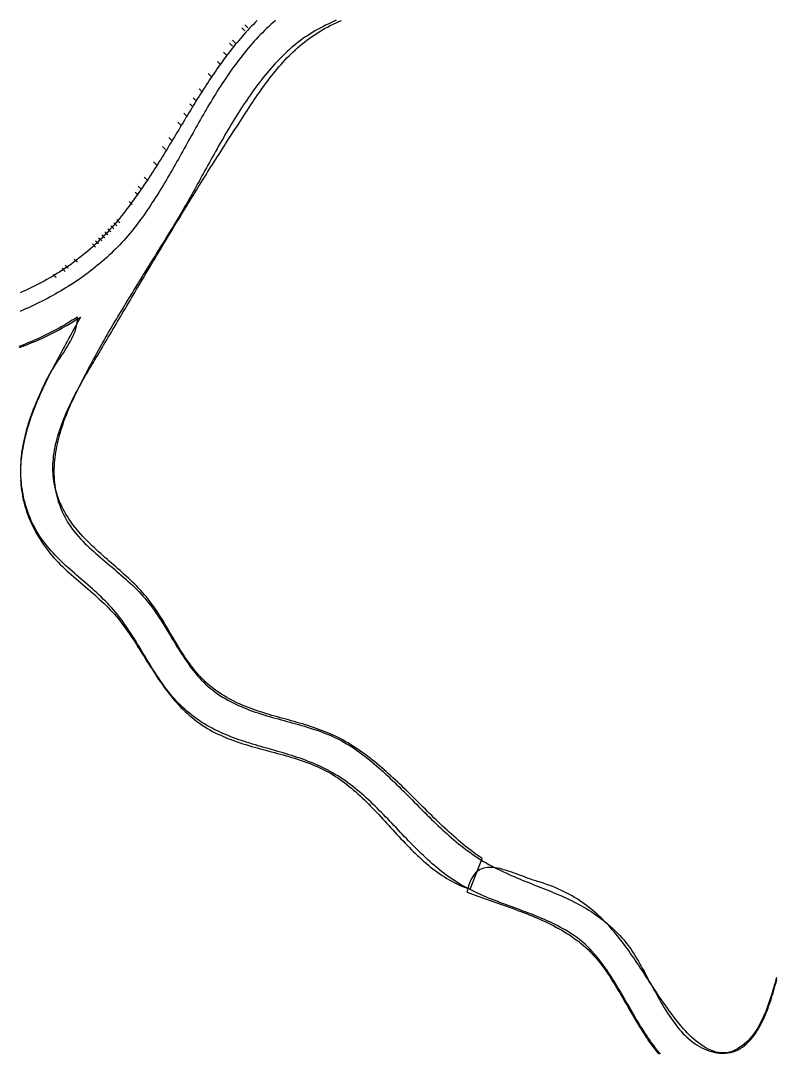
# Model space of a CAD drawing. Extents: x 0 to 2380, y 238 to 1416.
# Drawn here: x 1775.4 to 2023.7, y 688.7 to 1028 of the extents above; entities that cross this region are included whole.
import ezdxf

# ---------------------------------------------------------------- set-up
doc = ezdxf.new("R2010")
doc.units = 0
doc.header["$MEASUREMENT"] = 0
for name, color, linetype in [('C18', 18, 'Continuous'), ('C250', 250, 'Continuous'), ('C251', 251, 'Continuous'), ('C252', 252, 'Continuous'), ('C39', 39, 'Continuous')]:
    doc.layers.add(name, color=color, linetype=linetype)

msp = doc.modelspace()

# ---------------------------------------------------------------- linework, layer by layer
at = {"layer": 'C18'}
for points in [[(1853.15, 1028.07), (1852.52, 1027.44), (1851.89, 1026.81), (1851.27, 1026.17), (1850.65, 1025.52), (1850.05, 1024.87), (1849.44, 1024.21), (1848.85, 1023.55), (1848.26, 1022.88), (1847.68, 1022.21), (1847.1, 1021.53), (1846.53, 1020.85), (1845.96, 1020.16), (1845.4, 1019.46), (1844.84, 1018.77), (1844.29, 1018.06), (1843.75, 1017.36), (1843.2, 1016.64), (1842.67, 1015.93), (1842.13, 1015.21), (1841.61, 1014.49), (1841.08, 1013.76), (1840.56, 1013.03), (1840.04, 1012.29), (1839.53, 1011.55), (1839.02, 1010.81), (1838.51, 1010.06), (1838.01, 1009.31), (1837.51, 1008.56), (1837.01, 1007.81), (1836.52, 1007.05), (1836.02, 1006.29), (1835.53, 1005.52), (1835.04, 1004.75), (1834.56, 1003.98), (1834.07, 1003.21), (1833.59, 1002.44), (1833.11, 1001.66), (1832.63, 1000.88), (1832.15, 1000.1), (1831.67, 999.32), (1831.19, 998.54), (1830.71, 997.75), (1830.24, 996.96), (1829.76, 996.18), (1829.28, 995.38), (1828.81, 994.59), (1828.33, 993.8), (1827.86, 993.01), (1827.38, 992.21), (1826.9, 991.42), (1826.42, 990.62), (1825.95, 989.82), (1825.47, 989.03), (1824.98, 988.23), (1824.5, 987.43), (1824.02, 986.63), (1823.53, 985.84), (1823.04, 985.04), (1822.55, 984.24), (1822.06, 983.44), (1821.57, 982.64), (1821.07, 981.85), (1820.57, 981.05), (1820.07, 980.26), (1819.56, 979.46), (1819.05, 978.67), (1818.54, 977.88), (1818.03, 977.08), (1817.51, 976.29), (1816.98, 975.5), (1816.46, 974.72), (1815.93, 973.93), (1815.39, 973.15), (1814.85, 972.36), (1814.31, 971.58), (1813.76, 970.8), (1813.2, 970.03), (1812.65, 969.25), (1812.08, 968.48), (1811.51, 967.71), (1810.94, 966.94), (1810.36, 966.18), (1809.77, 965.42), (1809.18, 964.66), (1808.58, 963.9), (1807.97, 963.15), (1807.36, 962.4), (1806.74, 961.65)], [(1806.74, 961.65), (1806.09, 960.88), (1805.42, 960.11), (1804.75, 959.36), (1804.07, 958.62), (1803.39, 957.89), (1802.69, 957.17), (1801.99, 956.46), (1801.28, 955.76), (1800.56, 955.07), (1799.84, 954.39), (1799.11, 953.72), (1798.37, 953.06), (1797.63, 952.42), (1796.88, 951.78), (1796.12, 951.15), (1795.36, 950.54), (1794.58, 949.93), (1793.81, 949.33), (1793.02, 948.75), (1792.23, 948.17), (1791.44, 947.6), (1790.64, 947.05), (1789.83, 946.5), (1789.01, 945.96), (1788.2, 945.43), (1787.37, 944.91), (1786.54, 944.4), (1785.7, 943.9), (1784.86, 943.41), (1784.02, 942.93), (1783.17, 942.46), (1782.31, 942), (1781.45, 941.54), (1780.58, 941.1), (1779.71, 940.66), (1778.83, 940.23), (1777.95, 939.82), (1777.07, 939.41), (1776.18, 939), (1775.29, 938.61)]]:
    msp.add_lwpolyline(points, dxfattribs=at)
at = {"layer": 'C250'}
for points in [[(1813.07, 971.65), (1814.07, 970.65), (1813.07, 971.65)], [(1799.07, 954.65), (1800.07, 953.65), (1799.07, 954.65)], [(1794.07, 930.65), (1793.22, 930.1), (1792.38, 929.56), (1791.53, 929.04), (1790.68, 928.52), (1789.82, 928.01), (1788.96, 927.52), (1788.1, 927.03), (1787.24, 926.56), (1786.37, 926.09), (1785.5, 925.64), (1784.63, 925.2), (1783.76, 924.76), (1782.88, 924.34), (1782, 923.92), (1781.12, 923.52), (1780.23, 923.13), (1779.35, 922.74), (1778.46, 922.37), (1777.57, 922), (1776.67, 921.65), (1775.78, 921.3), (1774.88, 920.96)], [(1784.32, 910.65), (1784.7, 911.39), (1785.14, 912.15), (1785.62, 912.95), (1786.13, 913.76), (1786.68, 914.6), (1787.24, 915.46), (1787.82, 916.33), (1788.41, 917.22), (1789, 918.12), (1789.59, 919.03), (1790.17, 919.94), (1790.73, 920.86), (1791.28, 921.79), (1791.79, 922.71), (1792.27, 923.63), (1792.7, 924.55), (1793.09, 925.46), (1793.43, 926.36), (1793.7, 927.25), (1793.91, 928.13), (1794.04, 928.99), (1794.1, 929.83), (1794.07, 930.65)], [(1778.54, 864.65), (1778.16, 865.63), (1777.8, 866.61), (1777.47, 867.58), (1777.17, 868.56), (1776.89, 869.53), (1776.64, 870.5), (1776.42, 871.47), (1776.22, 872.43), (1776.04, 873.4), (1775.89, 874.36), (1775.77, 875.32), (1775.67, 876.28), (1775.59, 877.24), (1775.53, 878.2), (1775.5, 879.15), (1775.49, 880.11), (1775.5, 881.06), (1775.53, 882.01), (1775.58, 882.96), (1775.65, 883.9), (1775.74, 884.85), (1775.85, 885.79), (1775.98, 886.73), (1776.12, 887.67), (1776.29, 888.61), (1776.47, 889.55), (1776.66, 890.48), (1776.88, 891.41), (1777.11, 892.34), (1777.35, 893.28), (1777.61, 894.2), (1777.89, 895.13), (1778.17, 896.06), (1778.48, 896.98), (1778.79, 897.9), (1779.12, 898.82), (1779.46, 899.74), (1779.81, 900.66), (1780.17, 901.57), (1780.55, 902.49), (1780.93, 903.4), (1781.32, 904.31), (1781.73, 905.22), (1782.14, 906.13), (1782.56, 907.04), (1782.99, 907.94), (1783.42, 908.85), (1783.87, 909.75), (1784.32, 910.65)], [(1957.07, 727.55), (1956.23, 728.09), (1955.39, 728.61), (1954.54, 729.12), (1953.69, 729.61), (1952.83, 730.08), (1951.96, 730.54), (1951.08, 730.99), (1950.2, 731.42), (1949.31, 731.84), (1948.42, 732.25), (1947.52, 732.65), (1946.62, 733.03), (1945.72, 733.41), (1944.81, 733.78), (1943.9, 734.15), (1942.98, 734.51), (1942.07, 734.86), (1941.15, 735.21), (1940.23, 735.55), (1939.31, 735.89), (1938.38, 736.23), (1937.46, 736.57), (1936.54, 736.91), (1935.61, 737.25), (1934.69, 737.59), (1933.77, 737.94), (1932.84, 738.28), (1931.93, 738.63), (1931.01, 738.99), (1930.09, 739.35), (1929.18, 739.72), (1928.27, 740.1), (1927.36, 740.49), (1926.46, 740.88), (1925.56, 741.29), (1924.67, 741.71), (1923.78, 742.14), (1922.9, 742.58), (1922.02, 743.03), (1921.15, 743.51), (1920.28, 743.99), (1919.43, 744.5), (1918.57, 745.02), (1917.73, 745.56), (1916.9, 746.11), (1916.07, 746.69), (1915.27, 747.27), (1914.48, 747.87), (1913.7, 748.47), (1912.93, 749.09), (1912.16, 749.71), (1911.41, 750.35), (1910.67, 750.99), (1909.93, 751.65), (1909.2, 752.31), (1908.47, 752.98), (1907.75, 753.65), (1907.04, 754.33), (1906.33, 755.02), (1905.63, 755.72), (1904.93, 756.42), (1904.23, 757.12), (1903.54, 757.83), (1902.85, 758.54), (1902.17, 759.25), (1901.48, 759.96), (1900.8, 760.68), (1900.12, 761.4), (1899.44, 762.12), (1898.76, 762.84), (1898.07, 763.56), (1897.39, 764.27), (1896.71, 764.99), (1896.03, 765.7), (1895.34, 766.42), (1894.65, 767.12), (1893.96, 767.83), (1893.26, 768.53), (1892.56, 769.22), (1891.86, 769.92), (1891.15, 770.6), (1890.44, 771.28), (1889.72, 771.95), (1888.99, 772.62), (1888.26, 773.27), (1887.52, 773.92), (1886.77, 774.56), (1886.02, 775.19), (1885.26, 775.81), (1884.49, 776.42), (1883.7, 777.02), (1882.91, 777.6), (1882.11, 778.18), (1881.3, 778.74), (1880.48, 779.29), (1879.64, 779.82), (1878.8, 780.34), (1877.94, 780.85), (1877.07, 781.34), (1876.19, 781.81), (1875.31, 782.26), (1874.42, 782.7), (1873.53, 783.11), (1872.64, 783.51), (1871.74, 783.9), (1870.84, 784.27), (1869.94, 784.63), (1869.03, 784.97), (1868.13, 785.3), (1867.22, 785.63), (1866.31, 785.94), (1865.39, 786.24), (1864.48, 786.53), (1863.57, 786.82), (1862.65, 787.1), (1861.73, 787.38), (1860.82, 787.65), (1859.9, 787.91), (1858.98, 788.17), (1858.06, 788.44), (1857.15, 788.7), (1856.23, 788.96), (1855.31, 789.22), (1854.4, 789.48), (1853.49, 789.74), (1852.57, 790.01), (1851.66, 790.28), (1850.75, 790.56), (1849.85, 790.84), (1848.94, 791.13), (1848.04, 791.43), (1847.14, 791.74), (1846.25, 792.05), (1845.35, 792.38), (1844.47, 792.72), (1843.58, 793.07), (1842.7, 793.43), (1841.82, 793.81), (1840.95, 794.21), (1840.08, 794.62), (1839.21, 795.04), (1838.35, 795.48), (1837.5, 795.95), (1836.65, 796.43), (1835.81, 796.93), (1834.97, 797.45), (1834.14, 798), (1833.32, 798.57), (1832.5, 799.16), (1831.68, 799.78), (1830.88, 800.42), (1830.08, 801.09), (1829.34, 801.75), (1828.62, 802.42), (1827.91, 803.1), (1827.23, 803.8), (1826.56, 804.52), (1825.9, 805.25), (1825.26, 805.99), (1824.64, 806.74), (1824.03, 807.5), (1823.43, 808.27), (1822.84, 809.05), (1822.27, 809.84), (1821.7, 810.64), (1821.14, 811.45), (1820.6, 812.26), (1820.06, 813.08), (1819.52, 813.91), (1819, 814.74), (1818.47, 815.57), (1817.96, 816.41), (1817.44, 817.25), (1816.93, 818.1), (1816.42, 818.94), (1815.91, 819.79), (1815.4, 820.63), (1814.89, 821.48), (1814.38, 822.32), (1813.87, 823.17), (1813.35, 824.01), (1812.83, 824.84), (1812.31, 825.68), (1811.78, 826.51), (1811.24, 827.33), (1810.69, 828.15), (1810.14, 828.96), (1809.58, 829.76), (1809.01, 830.56), (1808.42, 831.34), (1807.83, 832.12), (1807.22, 832.89), (1806.6, 833.65), (1805.96, 834.4), (1805.31, 835.14), (1804.65, 835.86), (1803.97, 836.58), (1803.28, 837.28), (1802.59, 837.97), (1801.88, 838.66), (1801.17, 839.33), (1800.45, 840), (1799.73, 840.66), (1799, 841.31), (1798.27, 841.96), (1797.53, 842.6), (1796.79, 843.25), (1796.05, 843.89), (1795.32, 844.52), (1794.58, 845.16), (1793.84, 845.8), (1793.1, 846.44), (1792.37, 847.09), (1791.65, 847.73), (1790.92, 848.38), (1790.21, 849.04), (1789.5, 849.7), (1788.8, 850.37), (1788.1, 851.05), (1787.42, 851.73), (1786.75, 852.43), (1786.09, 853.13), (1785.44, 853.85), (1784.8, 854.58), (1784.18, 855.32), (1783.58, 856.08), (1782.99, 856.86), (1782.41, 857.65), (1781.86, 858.45), (1781.32, 859.28), (1780.8, 860.12), (1780.31, 860.98), (1779.83, 861.87), (1779.38, 862.77), (1778.95, 863.7), (1778.54, 864.65)], [(1985.66, 688.42), (1985.12, 689.07), (1984.58, 689.73), (1984.05, 690.4), (1983.52, 691.09), (1983.01, 691.78), (1982.5, 692.49), (1982, 693.2), (1981.5, 693.92), (1981.01, 694.65), (1980.53, 695.39), (1980.05, 696.14), (1979.57, 696.89), (1979.1, 697.65), (1978.63, 698.41), (1978.17, 699.18), (1977.7, 699.95), (1977.24, 700.73), (1976.79, 701.51), (1976.33, 702.29), (1975.88, 703.07), (1975.42, 703.85), (1974.97, 704.64), (1974.52, 705.42), (1974.07, 706.21), (1973.61, 706.99), (1973.16, 707.77), (1972.7, 708.55), (1972.24, 709.33), (1971.78, 710.1), (1971.32, 710.87), (1970.86, 711.63), (1970.39, 712.39), (1969.91, 713.14), (1969.44, 713.89), (1968.95, 714.63), (1968.47, 715.36), (1967.98, 716.09), (1967.48, 716.8), (1966.97, 717.51), (1966.46, 718.21), (1965.94, 718.89), (1965.42, 719.57), (1964.89, 720.23), (1964.34, 720.89), (1963.79, 721.52), (1963.24, 722.15), (1962.67, 722.76), (1962.09, 723.36), (1961.5, 723.94), (1960.9, 724.51), (1960.29, 725.06), (1959.67, 725.59), (1959.04, 726.11), (1958.4, 726.61), (1957.74, 727.09), (1957.07, 727.55)]]:
    msp.add_lwpolyline(points, dxfattribs=at)
at = {"layer": 'C251'}
for points in [[(1849.07, 1026.65), (1850.07, 1025.65), (1849.07, 1026.65)], [(1845.07, 1021.65), (1846.07, 1020.65), (1845.07, 1021.65)], [(1842.07, 1017.65), (1843.07, 1016.65), (1842.07, 1017.65)], [(1840.07, 1014.65), (1841.07, 1013.65), (1840.07, 1014.65)], [(1834.07, 1005.65), (1835.07, 1004.65), (1834.07, 1005.65)], [(1831.07, 1000.65), (1832.07, 999.65), (1831.07, 1000.65)], [(1827.07, 994.65), (1828.07, 993.65), (1827.07, 994.65)], [(1829.07, 997.65), (1830.07, 996.65), (1829.07, 997.65)], [(1824.07, 989.65), (1825.07, 988.65), (1824.07, 989.65)], [(1816.07, 976.65), (1817.07, 975.65), (1816.07, 976.65)], [(1806.07, 961.65), (1807.07, 960.65), (1806.07, 961.65)], [(1807.07, 962.65), (1808.07, 961.65), (1807.07, 962.65)], [(1802.07, 957.65), (1803.07, 956.65), (1802.07, 957.65)], [(1803.07, 958.65), (1804.07, 957.65), (1803.07, 958.65)], [(1800.07, 955.65), (1801.07, 954.65), (1800.07, 955.65)], [(1801.07, 956.65), (1802.07, 955.65), (1801.07, 956.65)], [(1793.07, 949.65), (1794.07, 948.65), (1793.07, 949.65)], [(1786.07, 944.65), (1787.07, 943.65), (1786.07, 944.65)], [(1789.07, 946.65), (1790.07, 945.65), (1789.07, 946.65)]]:
    msp.add_lwpolyline(points, dxfattribs=at)
at = {"layer": 'C252'}
for points in [[(1848.07, 1025.65), (1849.07, 1024.65), (1848.07, 1025.65)], [(1879.11, 1028.16), (1878.21, 1027.76), (1877.31, 1027.35), (1876.42, 1026.93), (1875.54, 1026.5), (1874.67, 1026.05), (1873.81, 1025.59), (1872.96, 1025.12), (1872.11, 1024.64), (1871.28, 1024.14), (1870.46, 1023.63), (1869.65, 1023.1), (1868.85, 1022.57), (1868.07, 1022.01)], [(1868.07, 1022.01), (1867.33, 1021.48), (1866.6, 1020.92), (1865.88, 1020.35), (1865.16, 1019.76), (1864.45, 1019.16), (1863.74, 1018.54), (1863.05, 1017.91), (1862.36, 1017.26), (1861.67, 1016.6), (1860.99, 1015.93), (1860.32, 1015.25), (1859.65, 1014.55), (1858.99, 1013.84), (1858.34, 1013.11), (1857.69, 1012.38), (1857.05, 1011.64), (1856.41, 1010.88), (1855.78, 1010.11), (1855.15, 1009.34), (1854.53, 1008.55), (1853.91, 1007.76), (1853.3, 1006.95), (1852.7, 1006.14), (1852.1, 1005.32), (1851.5, 1004.49), (1850.91, 1003.65), (1850.33, 1002.81), (1849.74, 1001.96), (1849.17, 1001.11), (1848.59, 1000.24), (1848.03, 999.38), (1847.46, 998.5), (1846.9, 997.63), (1846.35, 996.75), (1845.8, 995.86), (1845.25, 994.97), (1844.71, 994.08), (1844.17, 993.18), (1843.63, 992.28), (1843.1, 991.38), (1842.57, 990.48), (1842.05, 989.58), (1841.52, 988.67), (1841, 987.77), (1840.49, 986.86), (1839.98, 985.96), (1839.47, 985.05), (1838.96, 984.15), (1838.46, 983.24), (1837.96, 982.34), (1837.46, 981.44), (1836.96, 980.55), (1836.47, 979.65), (1835.98, 978.76), (1835.49, 977.87), (1835.01, 976.99), (1834.52, 976.11), (1834.04, 975.23), (1833.56, 974.36), (1833.08, 973.49), (1832.61, 972.63), (1832.13, 971.78), (1831.66, 970.93), (1831.19, 970.09), (1830.72, 969.26), (1830.25, 968.43), (1829.78, 967.61), (1829.32, 966.8), (1828.85, 966), (1828.39, 965.21), (1827.93, 964.42), (1827.47, 963.65), (1826.95, 962.79), (1826.43, 961.93), (1825.91, 961.07), (1825.39, 960.22), (1824.87, 959.36), (1824.34, 958.5), (1823.82, 957.64), (1823.29, 956.78), (1822.76, 955.93), (1822.24, 955.07), (1821.71, 954.21), (1821.18, 953.36), (1820.65, 952.5), (1820.11, 951.64), (1819.58, 950.78), (1819.05, 949.93), (1818.52, 949.07), (1817.99, 948.21), (1817.45, 947.35), (1816.92, 946.49), (1816.39, 945.64), (1815.85, 944.78), (1815.32, 943.92), (1814.79, 943.06), (1814.26, 942.2), (1813.73, 941.34), (1813.2, 940.48), (1812.67, 939.62), (1812.14, 938.75), (1811.61, 937.89), (1811.08, 937.03), (1810.56, 936.16), (1810.03, 935.3), (1809.51, 934.44), (1808.98, 933.57), (1808.46, 932.7), (1807.94, 931.84), (1807.42, 930.97), (1806.91, 930.1), (1806.39, 929.23), (1805.88, 928.36), (1805.37, 927.49), (1804.86, 926.61), (1804.35, 925.74), (1803.84, 924.87), (1803.34, 923.99), (1802.84, 923.11), (1802.34, 922.24), (1801.85, 921.36), (1801.35, 920.48), (1800.86, 919.59), (1800.38, 918.71), (1799.89, 917.83), (1799.41, 916.94), (1798.93, 916.05), (1798.46, 915.17), (1797.98, 914.28), (1797.52, 913.39), (1797.05, 912.49), (1796.59, 911.6), (1796.13, 910.7), (1795.67, 909.81), (1795.22, 908.91), (1794.78, 908.01), (1794.33, 907.1), (1793.89, 906.2), (1793.46, 905.29), (1793.03, 904.39), (1792.6, 903.48), (1792.18, 902.56), (1791.76, 901.65)], [(1844.07, 1020.65), (1845.07, 1019.65), (1844.07, 1020.65)], [(1837.07, 1010.65), (1838.07, 1009.65), (1837.07, 1010.65)], [(1832.07, 1002.65), (1833.07, 1001.65), (1832.07, 1002.65)], [(1822.07, 986.65), (1823.07, 985.65), (1822.07, 986.65)], [(1819.07, 981.65), (1820.07, 980.65), (1819.07, 981.65)], [(1814.07, 973.65), (1815.07, 972.65), (1814.07, 973.65)], [(1811.07, 968.65), (1812.07, 967.65), (1811.07, 968.65)], [(1805.07, 960.65), (1806.07, 959.65), (1805.07, 960.65)], [(1804.07, 959.65), (1805.07, 958.65), (1804.07, 959.65)], [(1790.07, 947.65), (1791.07, 946.65), (1790.07, 947.65)], [(1791.76, 901.65), (1791.37, 900.77), (1790.98, 899.88), (1790.61, 898.98), (1790.25, 898.09), (1789.9, 897.19), (1789.57, 896.28), (1789.25, 895.38), (1788.94, 894.47), (1788.65, 893.56), (1788.38, 892.65), (1788.12, 891.74), (1787.87, 890.83), (1787.65, 889.92), (1787.44, 889), (1787.24, 888.09), (1787.07, 887.17), (1786.91, 886.26), (1786.78, 885.34), (1786.66, 884.43), (1786.56, 883.51), (1786.49, 882.6), (1786.43, 881.69), (1786.39, 880.78), (1786.38, 879.87), (1786.39, 878.97), (1786.42, 878.06), (1786.48, 877.16), (1786.55, 876.26), (1786.66, 875.37), (1786.78, 874.48), (1786.94, 873.59), (1787.11, 872.7), (1787.32, 871.82), (1787.54, 870.94), (1787.8, 870.07), (1788.08, 869.2), (1788.4, 868.34), (1788.73, 867.48), (1789.1, 866.63), (1789.5, 865.79), (1789.93, 864.95), (1790.38, 864.11), (1790.87, 863.28), (1791.39, 862.46), (1791.94, 861.65), (1792.52, 860.84), (1793.13, 860.04), (1793.78, 859.25), (1794.46, 858.47), (1795.17, 857.69)], [(1795.17, 857.69), (1795.86, 856.97), (1796.56, 856.27), (1797.27, 855.58), (1797.99, 854.89), (1798.71, 854.22), (1799.45, 853.55), (1800.19, 852.89), (1800.93, 852.24), (1801.68, 851.59), (1802.43, 850.95), (1803.19, 850.31), (1803.94, 849.67), (1804.7, 849.03), (1805.46, 848.39), (1806.22, 847.76), (1806.97, 847.12), (1807.73, 846.47), (1808.48, 845.83), (1809.22, 845.18), (1809.97, 844.52), (1810.7, 843.86), (1811.43, 843.19), (1812.15, 842.51), (1812.86, 841.82), (1813.57, 841.12), (1814.26, 840.41), (1814.94, 839.69), (1815.62, 838.95), (1816.27, 838.2), (1816.92, 837.43), (1817.55, 836.65), (1818.16, 835.87), (1818.75, 835.07), (1819.33, 834.27), (1819.89, 833.46), (1820.45, 832.64), (1820.99, 831.81), (1821.53, 830.98), (1822.06, 830.14), (1822.58, 829.3), (1823.1, 828.45), (1823.62, 827.6), (1824.13, 826.75), (1824.64, 825.9), (1825.15, 825.05), (1825.66, 824.2), (1826.17, 823.35), (1826.68, 822.51), (1827.2, 821.66), (1827.72, 820.83), (1828.25, 819.99), (1828.78, 819.17), (1829.33, 818.35), (1829.88, 817.53), (1830.44, 816.73), (1831.02, 815.94), (1831.61, 815.15), (1832.21, 814.38), (1832.83, 813.62), (1833.46, 812.87), (1834.11, 812.14), (1834.78, 811.42), (1835.47, 810.72), (1836.17, 810.03), (1836.9, 809.36), (1837.66, 808.71), (1838.44, 808.08), (1839.24, 807.46), (1840.07, 806.87), (1840.91, 806.31), (1841.76, 805.77), (1842.61, 805.25), (1843.48, 804.76), (1844.35, 804.29), (1845.23, 803.84), (1846.12, 803.41), (1847.02, 802.99), (1847.92, 802.6), (1848.83, 802.22), (1849.74, 801.85), (1850.66, 801.5), (1851.59, 801.17), (1852.51, 800.84), (1853.45, 800.53), (1854.38, 800.22), (1855.32, 799.93), (1856.27, 799.64), (1857.21, 799.36), (1858.16, 799.09), (1859.11, 798.81), (1860.06, 798.55), (1861.02, 798.28), (1861.97, 798.02), (1862.93, 797.76), (1863.88, 797.5), (1864.84, 797.23), (1865.79, 796.97), (1866.74, 796.7), (1867.7, 796.42), (1868.65, 796.14), (1869.6, 795.86), (1870.54, 795.56), (1871.49, 795.26), (1872.43, 794.94), (1873.36, 794.62), (1874.3, 794.28), (1875.22, 793.93), (1876.15, 793.57), (1877.07, 793.19), (1878, 792.78), (1878.92, 792.35), (1879.83, 791.9), (1880.73, 791.43), (1881.62, 790.94), (1882.5, 790.43), (1883.37, 789.9), (1884.23, 789.36), (1885.08, 788.8), (1885.92, 788.22), (1886.75, 787.63), (1887.58, 787.03), (1888.39, 786.41), (1889.2, 785.79), (1890, 785.15), (1890.79, 784.5), (1891.58, 783.84), (1892.36, 783.17), (1893.13, 782.5), (1893.89, 781.82), (1894.65, 781.13), (1895.4, 780.44), (1896.14, 779.74), (1896.88, 779.04), (1897.61, 778.34), (1898.34, 777.64), (1899.06, 776.93), (1899.78, 776.23)], [(1899.78, 776.23), (1900.5, 775.52), (1901.22, 774.8), (1901.93, 774.09), (1902.65, 773.37), (1903.36, 772.65), (1904.07, 771.94), (1904.77, 771.22), (1905.48, 770.51), (1906.19, 769.79), (1906.89, 769.08), (1907.6, 768.37), (1908.31, 767.66), (1909.02, 766.95), (1909.73, 766.25), (1910.44, 765.55), (1911.16, 764.85), (1911.88, 764.16), (1912.6, 763.47), (1913.32, 762.79), (1914.05, 762.11), (1914.79, 761.44), (1915.53, 760.77), (1916.27, 760.11), (1917.02, 759.46), (1917.78, 758.82), (1918.54, 758.18), (1919.31, 757.55), (1920.09, 756.93), (1920.88, 756.31), (1921.67, 755.71), (1922.48, 755.12), (1923.29, 754.53), (1924.11, 753.96), (1924.94, 753.4), (1925.78, 752.84), (1926.63, 752.3), (1927.5, 751.77), (1928.37, 751.26), (1929.26, 750.75), (1930.16, 750.26), (1931.07, 749.78), (1932.01, 749.31), (1932.94, 748.85), (1933.87, 748.4), (1934.8, 747.97), (1935.71, 747.55), (1936.63, 747.14), (1937.54, 746.75), (1938.44, 746.36), (1939.34, 745.98), (1940.23, 745.62), (1941.12, 745.25), (1942.01, 744.9), (1942.89, 744.55), (1943.76, 744.2), (1944.63, 743.86), (1945.5, 743.52), (1946.36, 743.18), (1947.22, 742.84), (1948.07, 742.5), (1948.92, 742.16), (1949.77, 741.82), (1950.61, 741.47), (1951.45, 741.12), (1952.29, 740.77), (1953.12, 740.41), (1953.95, 740.04), (1954.77, 739.67), (1955.59, 739.28), (1956.41, 738.89), (1957.22, 738.48), (1958.04, 738.06), (1958.84, 737.63), (1959.65, 737.19), (1960.45, 736.73), (1961.25, 736.26), (1962.05, 735.77), (1962.84, 735.26), (1963.64, 734.74), (1964.43, 734.19), (1965.21, 733.62), (1966, 733.04), (1966.78, 732.43), (1967.56, 731.8), (1968.34, 731.14), (1969.12, 730.46), (1969.89, 729.76), (1970.66, 729.02), (1971.44, 728.26), (1972.21, 727.47), (1972.97, 726.65), (1973.5, 726.06), (1974.01, 725.45), (1974.52, 724.81), (1975.02, 724.15), (1975.52, 723.46), (1976.01, 722.76), (1976.49, 722.03), (1976.97, 721.28), (1977.44, 720.52), (1977.91, 719.74), (1978.38, 718.95), (1978.85, 718.14), (1979.31, 717.32), (1979.77, 716.49), (1980.24, 715.65), (1980.7, 714.8), (1981.16, 713.94), (1981.62, 713.08), (1982.08, 712.21), (1982.55, 711.34), (1983.01, 710.47), (1983.48, 709.6), (1983.96, 708.73), (1984.43, 707.86), (1984.91, 706.99), (1985.4, 706.13), (1985.89, 705.27), (1986.39, 704.42), (1986.89, 703.58), (1987.4, 702.75), (1987.92, 701.93), (1988.45, 701.12), (1988.99, 700.33), (1989.53, 699.55), (1990.09, 698.78), (1990.65, 698.04), (1991.23, 697.31), (1991.82, 696.6), (1992.42, 695.91), (1993.03, 695.25), (1993.65, 694.61), (1994.29, 694), (1994.94, 693.41), (1995.61, 692.85), (1996.29, 692.32), (1996.99, 691.81), (1997.71, 691.34), (1998.44, 690.91), (1999.18, 690.51), (1999.95, 690.14), (2000.73, 689.81), (2001.54, 689.52), (2002.36, 689.26), (2003.2, 689.05), (2004.07, 688.88)], [(2022.35, 707.65), (2022.6, 708.5), (2022.85, 709.37), (2023.1, 710.24), (2023.35, 711.12), (2023.59, 712.01), (2023.83, 712.91)], [(2004.07, 688.88), (2005.06, 688.75), (2006.02, 688.7), (2006.95, 688.72), (2007.84, 688.82), (2008.7, 688.98), (2009.54, 689.21), (2010.34, 689.51), (2011.11, 689.86), (2011.85, 690.27), (2012.57, 690.74), (2013.25, 691.25), (2013.91, 691.81), (2014.55, 692.41), (2015.15, 693.05), (2015.74, 693.73), (2016.29, 694.44), (2016.82, 695.19), (2017.33, 695.95), (2017.82, 696.74), (2018.28, 697.56), (2018.73, 698.38), (2019.15, 699.23), (2019.55, 700.08), (2019.93, 700.94), (2020.29, 701.8), (2020.64, 702.66), (2020.96, 703.52), (2021.27, 704.37), (2021.56, 705.21), (2021.84, 706.04), (2022.1, 706.86), (2022.35, 707.65)]]:
    msp.add_lwpolyline(points, dxfattribs=at)
at = {"layer": 'C39'}
for points in [[(1859.11, 1028.04), (1858.37, 1027.4), (1857.65, 1026.75), (1856.94, 1026.1), (1856.23, 1025.43), (1855.53, 1024.76), (1854.85, 1024.08), (1854.17, 1023.39), (1853.5, 1022.69), (1852.84, 1021.98), (1852.19, 1021.27), (1851.54, 1020.55), (1850.91, 1019.82), (1850.28, 1019.09), (1849.66, 1018.34), (1849.04, 1017.6), (1848.44, 1016.84), (1847.84, 1016.08), (1847.24, 1015.31), (1846.66, 1014.54), (1846.08, 1013.76), (1845.5, 1012.97), (1844.93, 1012.18), (1844.37, 1011.39), (1843.81, 1010.59), (1843.26, 1009.78), (1842.71, 1008.97), (1842.17, 1008.16), (1841.64, 1007.34), (1841.1, 1006.51), (1840.58, 1005.69), (1840.05, 1004.86), (1839.53, 1004.02), (1839.01, 1003.19), (1838.5, 1002.35), (1837.99, 1001.5), (1837.49, 1000.66), (1836.98, 999.81), (1836.48, 998.96), (1835.99, 998.1), (1835.49, 997.25), (1835, 996.39), (1834.51, 995.53), (1834.02, 994.67), (1833.53, 993.81), (1833.04, 992.94), (1832.56, 992.08), (1832.07, 991.21), (1831.59, 990.35), (1831.11, 989.48), (1830.63, 988.62), (1830.15, 987.75), (1829.66, 986.89), (1829.18, 986.02), (1828.7, 985.16), (1828.22, 984.29), (1827.74, 983.43), (1827.25, 982.57), (1826.77, 981.71), (1826.28, 980.85), (1825.79, 979.99), (1825.3, 979.14), (1824.81, 978.28), (1824.32, 977.43), (1823.82, 976.58), (1823.32, 975.74), (1822.82, 974.89), (1822.32, 974.05), (1821.81, 973.22), (1821.3, 972.38), (1820.79, 971.55), (1820.27, 970.72), (1819.75, 969.9), (1819.23, 969.08), (1818.7, 968.27), (1818.17, 967.46), (1817.63, 966.66), (1817.09, 965.86), (1816.54, 965.06), (1815.99, 964.27), (1815.43, 963.49), (1814.86, 962.71), (1814.29, 961.93), (1813.72, 961.17), (1813.14, 960.41), (1812.55, 959.65), (1811.92, 958.87), (1811.29, 958.09), (1810.64, 957.33), (1809.99, 956.57), (1809.33, 955.83), (1808.66, 955.09), (1807.98, 954.37), (1807.29, 953.65), (1806.59, 952.94), (1805.88, 952.25), (1805.17, 951.56), (1804.45, 950.88), (1803.72, 950.21), (1802.98, 949.55), (1802.24, 948.9), (1801.48, 948.26), (1800.72, 947.63), (1799.96, 947), (1799.18, 946.39), (1798.4, 945.78), (1797.62, 945.18), (1796.82, 944.59), (1796.02, 944.01), (1795.21, 943.44), (1794.4, 942.88), (1793.58, 942.32), (1792.76, 941.78), (1791.93, 941.24), (1791.09, 940.71), (1790.25, 940.19), (1789.4, 939.67), (1788.55, 939.17), (1787.69, 938.67), (1786.83, 938.18), (1785.97, 937.7), (1785.1, 937.23), (1784.22, 936.76), (1783.34, 936.3), (1782.46, 935.85), (1781.57, 935.41), (1780.68, 934.97), (1779.78, 934.54), (1778.88, 934.12), (1777.98, 933.71), (1777.07, 933.3), (1776.17, 932.9), (1775.25, 932.51)], [(1801.67, 919.65), (1802.18, 920.52), (1802.69, 921.38), (1803.2, 922.24), (1803.72, 923.11), (1804.23, 923.97), (1804.74, 924.84), (1805.25, 925.7), (1805.76, 926.57), (1806.27, 927.43), (1806.78, 928.3), (1807.29, 929.17), (1807.8, 930.03), (1808.31, 930.9), (1808.83, 931.76), (1809.34, 932.63), (1809.85, 933.49), (1810.36, 934.36), (1810.87, 935.22), (1811.38, 936.09), (1811.89, 936.95), (1812.41, 937.82), (1812.92, 938.68), (1813.43, 939.55), (1813.94, 940.41), (1814.46, 941.28), (1814.97, 942.14), (1815.48, 943.01), (1815.99, 943.87), (1816.51, 944.74), (1817.02, 945.6), (1817.54, 946.47), (1818.05, 947.33), (1818.57, 948.2), (1819.08, 949.06), (1819.6, 949.92), (1820.11, 950.79), (1820.63, 951.65), (1821.14, 952.51), (1821.66, 953.38), (1822.18, 954.24), (1822.7, 955.1), (1823.21, 955.96), (1823.73, 956.83), (1824.25, 957.69), (1824.77, 958.55), (1825.29, 959.41), (1825.81, 960.27), (1826.33, 961.13), (1826.85, 961.99), (1827.38, 962.85), (1827.9, 963.71), (1828.42, 964.57), (1828.95, 965.43), (1829.47, 966.29), (1829.99, 967.14), (1830.52, 968), (1831.05, 968.86), (1831.57, 969.71), (1832.1, 970.57), (1832.63, 971.43), (1833.16, 972.28), (1833.68, 973.14), (1834.21, 973.99), (1834.74, 974.85), (1835.28, 975.7), (1835.81, 976.55), (1836.34, 977.4), (1836.87, 978.26), (1837.41, 979.11), (1837.94, 979.96), (1838.48, 980.81), (1839.01, 981.66), (1839.55, 982.51), (1840.09, 983.36), (1840.63, 984.21), (1841.17, 985.05), (1841.71, 985.9), (1842.25, 986.75), (1842.79, 987.59), (1843.34, 988.44), (1843.88, 989.28), (1844.43, 990.12), (1844.97, 990.97), (1845.52, 991.81), (1846.07, 992.65), (1846.63, 993.52), (1847.19, 994.38), (1847.75, 995.25), (1848.31, 996.11), (1848.86, 996.96), (1849.42, 997.81), (1849.97, 998.66), (1850.52, 999.5), (1851.08, 1000.34), (1851.63, 1001.18), (1852.18, 1002), (1852.74, 1002.83), (1853.3, 1003.65), (1853.86, 1004.46), (1854.43, 1005.26), (1854.99, 1006.06), (1855.57, 1006.86), (1856.14, 1007.65), (1856.73, 1008.42), (1857.31, 1009.2), (1857.91, 1009.96), (1858.51, 1010.72), (1859.12, 1011.47), (1859.73, 1012.21), (1860.36, 1012.94), (1860.99, 1013.67), (1861.63, 1014.38), (1862.28, 1015.09), (1862.94, 1015.78), (1863.62, 1016.47), (1864.3, 1017.15), (1864.99, 1017.81), (1865.7, 1018.47), (1866.42, 1019.12), (1867.15, 1019.75), (1867.9, 1020.37), (1868.66, 1020.99), (1869.44, 1021.59), (1870.23, 1022.17), (1871.03, 1022.75), (1871.85, 1023.31), (1872.69, 1023.86), (1873.55, 1024.4), (1874.42, 1024.93), (1875.31, 1025.44), (1876.22, 1025.93), (1877.15, 1026.42), (1878.1, 1026.89), (1879.07, 1027.34), (1879.96, 1027.75), (1880.85, 1028.14)], [(1775.01, 920.64), (1775.91, 920.97), (1776.81, 921.31), (1777.71, 921.66), (1778.6, 922.01), (1779.49, 922.38), (1780.38, 922.75), (1781.27, 923.14), (1782.15, 923.53), (1783.03, 923.94), (1783.91, 924.35), (1784.78, 924.78), (1785.66, 925.21), (1786.53, 925.65), (1787.39, 926.1), (1788.26, 926.57), (1789.12, 927.04), (1789.98, 927.53), (1790.83, 928.02), (1791.69, 928.53), (1792.54, 929.04), (1793.38, 929.57), (1794.23, 930.1), (1795.07, 930.65), (1794.64, 929.86), (1794.22, 929.06), (1793.79, 928.26), (1793.35, 927.47), (1792.92, 926.66), (1792.48, 925.86), (1792.04, 925.06), (1791.6, 924.25), (1791.16, 923.44), (1790.71, 922.63), (1790.27, 921.82), (1789.83, 921.01), (1789.39, 920.19), (1788.95, 919.38), (1788.5, 918.56), (1788.07, 917.74), (1787.63, 916.92), (1787.19, 916.09), (1786.76, 915.27), (1786.33, 914.44), (1785.9, 913.62), (1785.48, 912.79), (1785.06, 911.96), (1784.64, 911.13), (1784.23, 910.3), (1783.83, 909.46), (1783.42, 908.63), (1783.03, 907.79), (1782.64, 906.96), (1782.26, 906.12), (1781.88, 905.28), (1781.51, 904.44), (1781.15, 903.6), (1780.79, 902.75), (1780.45, 901.91), (1780.11, 901.06), (1779.78, 900.22), (1779.46, 899.37), (1779.15, 898.52), (1778.84, 897.68), (1778.55, 896.83), (1778.27, 895.98), (1778, 895.12), (1777.74, 894.27), (1777.49, 893.42), (1777.26, 892.57), (1777.03, 891.71), (1776.82, 890.86), (1776.62, 890), (1776.44, 889.15), (1776.27, 888.29), (1776.11, 887.43), (1775.97, 886.57), (1775.84, 885.71), (1775.72, 884.85), (1775.62, 883.99), (1775.54, 883.13), (1775.47, 882.27), (1775.42, 881.41)], [(1816.74, 838.65), (1816.13, 839.37), (1815.51, 840.08), (1814.87, 840.78), (1814.23, 841.47), (1813.57, 842.15), (1812.91, 842.82), (1812.24, 843.48), (1811.56, 844.13), (1810.87, 844.78), (1810.18, 845.42), (1809.49, 846.06), (1808.79, 846.69), (1808.08, 847.31), (1807.38, 847.94), (1806.67, 848.56), (1805.96, 849.18), (1805.26, 849.79), (1804.55, 850.41), (1803.84, 851.02), (1803.14, 851.64), (1802.44, 852.26), (1801.75, 852.88), (1801.05, 853.5), (1800.37, 854.12), (1799.69, 854.75), (1799.01, 855.39), (1798.35, 856.03), (1797.69, 856.67), (1797.05, 857.32), (1796.41, 857.98), (1795.78, 858.65), (1795.17, 859.32), (1794.57, 860), (1793.98, 860.7), (1793.41, 861.4), (1792.85, 862.12), (1792.3, 862.85), (1791.78, 863.59), (1791.27, 864.34), (1790.78, 865.11), (1790.3, 865.89), (1789.85, 866.69), (1789.42, 867.5), (1789.01, 868.33), (1788.62, 869.18), (1788.25, 870.04), (1787.91, 870.92), (1787.59, 871.83), (1787.3, 872.75), (1787.03, 873.69), (1786.79, 874.66), (1786.58, 875.64), (1786.39, 876.65), (1786.26, 877.57), (1786.15, 878.5), (1786.08, 879.42), (1786.04, 880.36), (1786.03, 881.29), (1786.05, 882.22), (1786.1, 883.16), (1786.18, 884.1), (1786.28, 885.04), (1786.41, 885.99), (1786.56, 886.93), (1786.74, 887.87), (1786.94, 888.82), (1787.17, 889.76), (1787.41, 890.7), (1787.68, 891.65), (1787.96, 892.59), (1788.26, 893.53), (1788.59, 894.47), (1788.92, 895.41), (1789.28, 896.34), (1789.65, 897.27), (1790.03, 898.2), (1790.43, 899.13), (1790.84, 900.05), (1791.26, 900.97), (1791.7, 901.89), (1792.14, 902.8), (1792.59, 903.71), (1793.05, 904.61), (1793.51, 905.51), (1793.99, 906.4), (1794.46, 907.28), (1794.95, 908.16), (1795.43, 909.03), (1795.92, 909.9), (1796.41, 910.76), (1796.9, 911.61), (1797.39, 912.45), (1797.89, 913.29), (1798.37, 914.12), (1798.86, 914.94), (1799.34, 915.75), (1799.82, 916.55), (1800.29, 917.34), (1800.76, 918.12), (1801.22, 918.89), (1801.67, 919.65)], [(1775.42, 877.1), (1775.48, 876.24), (1775.55, 875.38), (1775.64, 874.51), (1775.76, 873.65), (1775.89, 872.79), (1776.04, 871.92), (1776.21, 871.06), (1776.4, 870.19), (1776.62, 869.33), (1776.85, 868.46), (1777.11, 867.6), (1777.39, 866.74), (1777.69, 865.87), (1778.02, 865.01), (1778.36, 864.14), (1778.74, 863.28), (1779.13, 862.42), (1779.55, 861.55), (1780, 860.69), (1780.47, 859.82), (1780.96, 858.96), (1781.48, 858.1), (1782.03, 857.24), (1782.6, 856.37), (1783.2, 855.51), (1783.83, 854.65), (1784.44, 853.84), (1785.08, 853.05), (1785.73, 852.28), (1786.39, 851.52), (1787.07, 850.78), (1787.76, 850.05), (1788.47, 849.33), (1789.18, 848.63), (1789.91, 847.93), (1790.64, 847.25), (1791.38, 846.57), (1792.13, 845.89), (1792.89, 845.23), (1793.65, 844.57), (1794.41, 843.91), (1795.17, 843.25), (1795.94, 842.6), (1796.71, 841.95), (1797.47, 841.29), (1798.24, 840.64), (1799, 839.98), (1799.76, 839.31), (1800.51, 838.65), (1801.26, 837.97), (1802, 837.29), (1802.73, 836.6), (1803.46, 835.9), (1804.17, 835.19), (1804.87, 834.47), (1805.56, 833.74), (1806.24, 832.99), (1806.9, 832.23), (1807.55, 831.45), (1808.18, 830.65)], [(1836.11, 810.83), (1835.38, 811.52), (1834.68, 812.24), (1834, 812.97), (1833.34, 813.72), (1832.7, 814.48), (1832.08, 815.25), (1831.47, 816.04), (1830.88, 816.84), (1830.3, 817.65), (1829.73, 818.47), (1829.18, 819.3), (1828.63, 820.14), (1828.1, 820.98), (1827.57, 821.83), (1827.04, 822.69), (1826.53, 823.55), (1826.02, 824.41), (1825.51, 825.27), (1825, 826.14), (1824.49, 827.01), (1823.98, 827.87), (1823.47, 828.74), (1822.96, 829.6), (1822.44, 830.46), (1821.91, 831.31), (1821.38, 832.16), (1820.84, 833), (1820.3, 833.84), (1819.74, 834.67), (1819.17, 835.49), (1818.58, 836.3), (1817.98, 837.09), (1817.37, 837.88), (1816.74, 838.65)], [(1808.18, 830.65), (1808.79, 829.85), (1809.39, 829.04), (1809.98, 828.23), (1810.56, 827.41), (1811.13, 826.59), (1811.69, 825.76), (1812.25, 824.93), (1812.79, 824.09), (1813.34, 823.26), (1813.87, 822.42), (1814.4, 821.58), (1814.93, 820.74), (1815.46, 819.9), (1815.99, 819.05), (1816.51, 818.21), (1817.03, 817.37), (1817.56, 816.54), (1818.09, 815.7), (1818.62, 814.87), (1819.15, 814.04), (1819.69, 813.22), (1820.23, 812.39), (1820.77, 811.58), (1821.33, 810.77), (1821.89, 809.96), (1822.46, 809.17), (1823.04, 808.38), (1823.63, 807.59), (1824.23, 806.82), (1824.84, 806.05), (1825.46, 805.3), (1826.1, 804.55), (1826.75, 803.81), (1827.41, 803.09), (1828.09, 802.37), (1828.79, 801.67), (1829.51, 800.98), (1830.24, 800.3), (1830.99, 799.64), (1831.76, 798.99), (1832.56, 798.35), (1833.37, 797.73), (1834.21, 797.13), (1835.07, 796.54), (1835.91, 795.99), (1836.77, 795.47), (1837.63, 794.97), (1838.5, 794.49), (1839.38, 794.04), (1840.26, 793.6), (1841.16, 793.18), (1842.05, 792.78), (1842.96, 792.4), (1843.86, 792.04), (1844.78, 791.69), (1845.7, 791.35), (1846.62, 791.02), (1847.55, 790.71), (1848.48, 790.41), (1849.41, 790.12), (1850.35, 789.84), (1851.29, 789.56), (1852.23, 789.29), (1853.17, 789.03), (1854.12, 788.77), (1855.06, 788.52), (1856.01, 788.26), (1856.96, 788.01), (1857.9, 787.76), (1858.85, 787.51), (1859.8, 787.25), (1860.74, 787), (1861.69, 786.74), (1862.63, 786.47), (1863.57, 786.2), (1864.51, 785.92), (1865.45, 785.64), (1866.38, 785.34), (1867.31, 785.03), (1868.24, 784.72), (1869.16, 784.39), (1870.07, 784.04), (1870.99, 783.69), (1871.89, 783.32), (1872.8, 782.93), (1873.69, 782.52), (1874.58, 782.09), (1875.46, 781.65), (1876.34, 781.18), (1877.21, 780.7), (1878.07, 780.19), (1878.85, 779.7), (1879.63, 779.19), (1880.4, 778.66), (1881.16, 778.12), (1881.91, 777.57), (1882.65, 776.99), (1883.38, 776.41), (1884.11, 775.81), (1884.83, 775.2), (1885.55, 774.57), (1886.26, 773.94), (1886.96, 773.29), (1887.66, 772.64), (1888.35, 771.97), (1889.04, 771.3), (1889.72, 770.62), (1890.4, 769.93), (1891.07, 769.23), (1891.75, 768.53), (1892.42, 767.82), (1893.09, 767.11), (1893.75, 766.4), (1894.42, 765.68), (1895.08, 764.96), (1895.74, 764.24), (1896.4, 763.52), (1897.06, 762.79), (1897.73, 762.07), (1898.39, 761.35), (1899.05, 760.63), (1899.72, 759.91), (1900.38, 759.2), (1901.05, 758.49), (1901.72, 757.78), (1902.4, 757.08), (1903.08, 756.39), (1903.76, 755.7), (1904.44, 755.02), (1905.13, 754.34), (1905.83, 753.68), (1906.53, 753.02), (1907.23, 752.38), (1907.94, 751.74), (1908.66, 751.12), (1909.38, 750.51), (1910.11, 749.91), (1910.85, 749.33), (1911.6, 748.76), (1912.35, 748.2), (1913.12, 747.66), (1913.89, 747.14), (1914.67, 746.63), (1915.46, 746.14), (1916.26, 745.67), (1917.07, 745.22), (1917.89, 744.79), (1918.72, 744.38), (1919.57, 743.99), (1920.42, 743.62), (1921.29, 743.27), (1922.17, 742.95), (1923.07, 742.65), (1927.07, 752.65), (1926.25, 753.22), (1925.44, 753.79), (1924.64, 754.37), (1923.84, 754.97), (1923.06, 755.57), (1922.28, 756.18), (1921.5, 756.8), (1920.74, 757.43), (1919.98, 758.06), (1919.22, 758.7), (1918.47, 759.35), (1917.73, 760), (1916.99, 760.66), (1916.26, 761.32), (1915.52, 761.99), (1914.8, 762.66), (1914.08, 763.34), (1913.36, 764.03), (1912.64, 764.71), (1911.93, 765.4), (1911.22, 766.09), (1910.51, 766.78), (1909.8, 767.48), (1909.09, 768.18), (1908.39, 768.88), (1907.69, 769.58), (1906.98, 770.28), (1906.28, 770.98), (1905.58, 771.68), (1904.87, 772.38), (1904.17, 773.07), (1903.47, 773.77), (1902.76, 774.47), (1902.05, 775.16), (1901.34, 775.85), (1900.63, 776.54), (1899.92, 777.22), (1899.2, 777.9), (1898.48, 778.58), (1897.75, 779.25), (1897.03, 779.92), (1896.29, 780.58), (1895.56, 781.24), (1894.82, 781.89), (1894.07, 782.53), (1893.32, 783.17), (1892.56, 783.8), (1891.8, 784.42), (1891.03, 785.04), (1890.25, 785.65), (1889.47, 786.25), (1888.68, 786.84), (1887.88, 787.42), (1887.08, 787.99), (1886.27, 788.55), (1885.44, 789.1), (1884.61, 789.64), (1883.77, 790.17), (1882.93, 790.68), (1882.07, 791.19), (1881.23, 791.66), (1880.38, 792.11), (1879.52, 792.55), (1878.66, 792.97), (1877.8, 793.37), (1876.93, 793.75), (1876.05, 794.12), (1875.17, 794.47), (1874.28, 794.82), (1873.39, 795.15), (1872.5, 795.46), (1871.6, 795.77), (1870.7, 796.07), (1869.8, 796.36), (1868.9, 796.64), (1867.99, 796.91), (1867.08, 797.18), (1866.17, 797.45), (1865.26, 797.71), (1864.35, 797.96), (1863.44, 798.22), (1862.53, 798.47), (1861.62, 798.72), (1860.71, 798.98), (1859.8, 799.23), (1858.89, 799.49), (1857.98, 799.75), (1857.08, 800.02), (1856.18, 800.29), (1855.28, 800.57), (1854.38, 800.85), (1853.49, 801.15), (1852.6, 801.45), (1851.71, 801.76), (1850.83, 802.08), (1849.96, 802.42), (1849.09, 802.77), (1848.22, 803.13), (1847.36, 803.5), (1846.51, 803.89), (1845.66, 804.3), (1844.82, 804.73), (1843.98, 805.17), (1843.16, 805.63), (1842.34, 806.12), (1841.53, 806.62), (1840.73, 807.15), (1839.93, 807.7), (1839.15, 808.27), (1838.37, 808.87), (1837.61, 809.5), (1836.85, 810.15), (1836.11, 810.83)], [(2023.79, 713.65), (2023.53, 712.78), (2023.27, 711.89), (2023, 710.99), (2022.73, 710.07), (2022.45, 709.13), (2022.17, 708.19), (2021.87, 707.24), (2021.56, 706.29), (2021.24, 705.33), (2020.91, 704.37), (2020.56, 703.42), (2020.2, 702.47), (2019.81, 701.54), (2019.41, 700.61), (2018.98, 699.69), (2018.54, 698.79), (2018.07, 697.91), (2017.57, 697.05), (2017.05, 696.21), (2016.5, 695.4), (2015.92, 694.62), (2015.31, 693.87), (2014.67, 693.15), (2013.99, 692.47), (2013.28, 691.82), (2012.54, 691.22), (2011.75, 690.66), (2010.93, 690.14), (2010.07, 689.68), (2009.19, 689.3), (2008.31, 689.03), (2007.43, 688.87), (2006.55, 688.8), (2005.67, 688.82), (2004.79, 688.92), (2003.92, 689.11), (2003.05, 689.37), (2002.2, 689.69), (2001.35, 690.08), (2000.51, 690.52), (1999.69, 691.01), (1998.88, 691.55), (1998.1, 692.12), (1997.33, 692.72), (1996.58, 693.36), (1995.86, 694.01), (1995.16, 694.68), (1994.48, 695.35), (1993.84, 696.03), (1993.23, 696.71), (1992.64, 697.37), (1992.1, 698.02), (1991.59, 698.66), (1990.95, 699.46), (1990.33, 700.26), (1989.72, 701.07), (1989.12, 701.87), (1988.52, 702.68), (1987.94, 703.48), (1987.36, 704.29), (1986.8, 705.09), (1986.24, 705.9), (1985.68, 706.7), (1985.14, 707.5), (1984.6, 708.31), (1984.06, 709.11), (1983.53, 709.9), (1983, 710.7), (1982.48, 711.49), (1981.96, 712.29), (1981.45, 713.07), (1980.93, 713.86), (1980.42, 714.64), (1979.91, 715.42), (1979.4, 716.2), (1978.89, 716.97), (1978.38, 717.74), (1977.87, 718.51), (1977.36, 719.27), (1976.85, 720.02), (1976.34, 720.77), (1975.82, 721.52), (1975.3, 722.26), (1974.77, 722.99), (1974.25, 723.72), (1973.71, 724.44), (1973.18, 725.16), (1972.63, 725.87), (1972.08, 726.57), (1971.53, 727.27), (1970.96, 727.96), (1970.39, 728.64), (1969.81, 729.31), (1969.22, 729.98), (1968.63, 730.64), (1968.02, 731.29), (1967.4, 731.93), (1966.77, 732.56), (1966.14, 733.19), (1965.48, 733.8), (1964.82, 734.41), (1964.15, 735), (1963.46, 735.59), (1962.76, 736.17), (1962.04, 736.73), (1961.31, 737.29), (1960.56, 737.83), (1959.8, 738.37), (1959.02, 738.89), (1958.23, 739.4), (1957.41, 739.9), (1956.59, 740.39), (1955.74, 740.86), (1954.87, 741.32), (1953.99, 741.77), (1953.08, 742.21), (1952.15, 742.64), (1951.21, 743.05), (1950.24, 743.45), (1949.25, 743.83), (1948.24, 744.2), (1947.21, 744.56), (1946.15, 744.9), (1945.07, 745.23), (1944.29, 745.46), (1943.51, 745.72), (1942.73, 745.99), (1941.95, 746.27), (1941.17, 746.55), (1940.38, 746.85), (1939.6, 747.15), (1938.82, 747.44), (1938.05, 747.73), (1937.28, 748.02), (1936.51, 748.29), (1935.75, 748.55), (1935, 748.8), (1934.26, 749.02), (1933.53, 749.22), (1932.81, 749.4), (1932.1, 749.55), (1931.4, 749.66), (1930.72, 749.75), (1930.06, 749.79), (1929.41, 749.79), (1928.77, 749.75), (1928.16, 749.66), (1927.56, 749.51), (1926.99, 749.32), (1926.43, 749.07), (1925.9, 748.75), (1925.4, 748.38), (1924.91, 747.94), (1924.46, 747.43), (1924.03, 746.84), (1923.62, 746.19), (1923.25, 745.45), (1922.91, 744.63), (1922.6, 743.73), (1922.31, 742.73), (1922.07, 741.65), (1922.96, 741.31), (1923.86, 740.97), (1924.77, 740.63), (1925.68, 740.3), (1926.6, 739.97), (1927.52, 739.64), (1928.45, 739.31), (1929.38, 738.99), (1930.31, 738.66), (1931.25, 738.34), (1932.19, 738.01), (1933.13, 737.68), (1934.07, 737.35), (1935.01, 737.02), (1935.95, 736.69), (1936.9, 736.35), (1937.84, 736.01), (1938.78, 735.66), (1939.71, 735.31), (1940.65, 734.96), (1941.58, 734.6), (1942.51, 734.23), (1943.44, 733.85), (1944.36, 733.47), (1945.27, 733.08), (1946.18, 732.68), (1947.09, 732.27), (1947.99, 731.85), (1948.88, 731.42), (1949.77, 730.98), (1950.64, 730.53), (1951.51, 730.07), (1952.37, 729.6), (1953.22, 729.11), (1954.07, 728.61), (1954.9, 728.09), (1955.72, 727.57), (1956.53, 727.02), (1957.32, 726.46), (1958.11, 725.89), (1958.88, 725.3), (1959.64, 724.69), (1960.39, 724.06), (1961.12, 723.42), (1961.84, 722.75), (1962.54, 722.07), (1963.22, 721.37), (1963.89, 720.65), (1964.43, 720.04), (1964.96, 719.42), (1965.48, 718.78), (1966, 718.12), (1966.51, 717.45), (1967.01, 716.77), (1967.51, 716.07), (1968, 715.37), (1968.48, 714.65), (1968.97, 713.92), (1969.44, 713.18), (1969.92, 712.43), (1970.39, 711.67), (1970.86, 710.91), (1971.32, 710.14), (1971.78, 709.36), (1972.24, 708.57), (1972.71, 707.78), (1973.16, 706.99), (1973.62, 706.19), (1974.08, 705.39), (1974.54, 704.59), (1975, 703.79), (1975.46, 702.98), (1975.93, 702.18), (1976.39, 701.38), (1976.86, 700.57), (1977.33, 699.78), (1977.8, 698.98), (1978.28, 698.19), (1978.76, 697.4), (1979.25, 696.61), (1979.74, 695.84), (1980.23, 695.06), (1980.73, 694.3), (1981.24, 693.54), (1981.75, 692.8), (1982.28, 692.06), (1982.8, 691.33), (1983.34, 690.61), (1983.88, 689.91), (1984.44, 689.21), (1985, 688.53)]]:
    msp.add_lwpolyline(points, dxfattribs=at)

doc.saveas('drawing.dxf')
